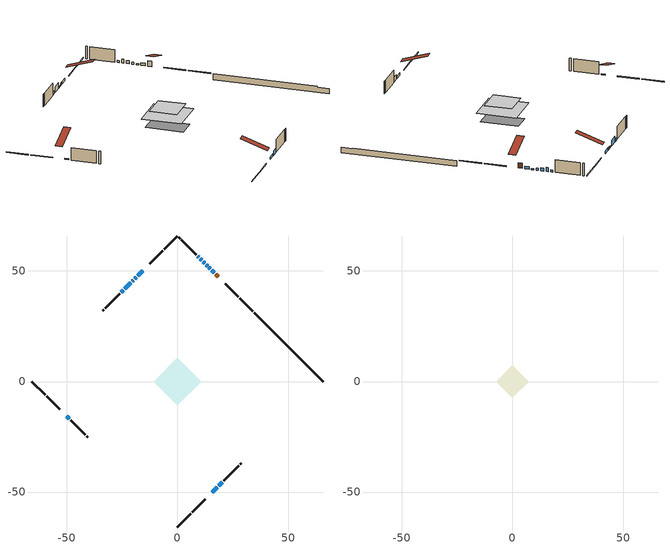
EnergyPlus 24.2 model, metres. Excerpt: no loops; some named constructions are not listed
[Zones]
conditioned space
 floor adiabatic (AdiabaticFloorConstruction): -10.63,0 0,10.63 10.63,0 0,-10.63 z3.11
 floor foundation (Slab1 construction): -7.76,2.46 -2.46,7.76 7.76,-2.46 2.46,-7.76 z-1.62
 wall outside (RimJoist1 construction): 0,-65.78 6.01,-59.78 / -65.78,0 -59.78,-6.01 / 0,65.78 -6.01,59.78 / 34.09,31.69 28.08,37.7 z0.67:0.97
 wall outside (RimJoist2 construction): 6.66,-59.12 12.48,-53.3 / -59.12,-6.66 -53.3,-12.48 / -6.66,59.12 -12.48,53.3 / 27.43,38.36 21.61,44.18 z0.67:0.97
 wall outside (AdiabaticWallConstruction 1): 18.39,47.39 17.23,48.55 z0.67:2.7
 wall outside (AdiabaticWallConstruction): 16.58,49.21 15.46,50.32 / -15.7,50.08 -17.93,47.85 z0.67:1.71; -18.58,47.2 -19.3,46.48 z0.67:1.69; 15.7,-50.08 18.07,-47.71 z0.67:1.56; 14.81,50.98 14.23,51.56 / -19.96,45.82 -20.54,45.25 / -50.08,-15.7 -48.93,-16.85 z0.67:1.05; 13.57,52.21 12.99,52.79 / 9.68,56.1 9.1,56.68 z0.67:1.49; -21.19,44.59 -23.89,41.9 z0.67:2.86; -24.54,41.24 -25.46,40.32 z0.67:1.74; 18.73,-47.06 20.34,-45.44 z0.67:2.37; 12.34,53.44 11.53,54.25 z0.67:1.81; 10.87,54.91 10.33,55.45 z0.67:2.2
 wall outside (Wall1 construction): 21,-44.78 27.66,-38.13 / -48.27,-17.51 -41.62,-24.16 / -26.12,39.67 -32.77,33.01 / 8.45,57.34 1.79,63.99 z0.67:5.55
 wall outside (Wall3 construction): 28.31,-37.47 28.79,-36.99 / -40.96,-24.82 -40.49,-25.3 / -33.43,32.36 -33.91,31.88 / 1.13,64.65 0.66,65.13 z0.67:5.55
 wall foundation (FoundationWall1 construction): 34.75,31.04,-1.62 34.75,31.04,0.67 62.68,3.1,0.67 62.68,3.1,0.39 65.78,0,0.39 65.78,0,-1.62
 window (WindowConstruction): 16.57,49.21 15.46,50.32 z0.67:1.71
 window (WindowConstruction 8): -15.7,50.08 -17.93,47.85 z0.67:1.71
 window (WindowConstruction 9): -18.59,47.2 -19.3,46.48 z0.67:1.68
 window (WindowConstruction 10): 15.7,-50.08 18.07,-47.71 z0.67:1.56
 window (WindowConstruction 11): 14.8,50.98 14.23,51.56 z0.67:1.05
 window (WindowConstruction 12): -19.96,45.82 -20.54,45.25 z0.67:1.05
 window (WindowConstruction 13): -50.08,-15.7 -48.93,-16.85 z0.67:1.05
 window (WindowConstruction 1): 13.57,52.21 13,52.79 z0.67:1.48
 window (WindowConstruction 2): -21.19,44.59 -23.89,41.9 z0.67:2.86
 window (WindowConstruction 3): -24.54,41.24 -25.46,40.32 z0.67:1.74
 window (WindowConstruction 4): 18.73,-47.06 20.34,-45.44 z0.67:2.37
 window (WindowConstruction 5): 12.34,53.44 11.53,54.25 z0.67:1.81
 window (WindowConstruction 6): 10.87,54.91 10.33,55.45 z0.67:2.19
 window (WindowConstruction 7): 9.68,56.11 9.1,56.68 z0.67:1.48
 door (Door): 18.39,47.39 17.23,48.55 z0.67:2.7
 ceiling adiabatic (AdiabaticFloorConstruction): 0,-10.63 10.63,0 0,10.63 -10.63,0 z3.11
attic - vented
 floor to conditioned space (Floor1 construction Reversed): -7.41,0 0,7.41 7.41,0 0,-7.41 z5.55
 roof outside (Roof1 construction): 15.04,-50.74,5.55 7.82,-43.52,8.95 5.92,-45.42,8.95 13.14,-52.64,5.55; -50.74,-15.04,5.55 -43.52,-7.82,8.95 -45.42,-5.92,8.95 -52.64,-13.14,5.55; -15.04,50.74,5.55 -7.82,43.52,8.95 -5.92,45.42,8.95 -13.14,52.64,5.55; 19.05,46.74,5.55 11.83,39.51,8.95 13.73,37.61,8.95 20.95,44.83,5.55
[Material] Roughness=Rough; Thermal Absorptance=0.9
Name | Thickness {m} | Conductivity {W/m-K} | Density {kg/m3} | Specific Heat {J/kg-K} | Solar Absorptance | Visible Absorptance
ceiling loosefill ins | 0.0846667 | 0.0480833 | 16.02 | 1046.75 | 0.7 | 0.7
ceiling stud and cavity | 0.1397 | 0.143208 | 65.682 | 1177.47 | 0.7 | 0.7
gypsum board | 0.0127 | 0.160291 | 801 | 837.4 | 0.6 | 0.6
[Construction]
Floor1 construction: ceiling loosefill ins, ceiling stud and cavity, gypsum board
[EnergyManagementSystem:Program]
infil_program: Set p_m = 0.14; Set p_s = 0.22; Set s_m = 270; Set s_s = 370; Set z_m = 9.99744; Set z_s = 5.756667453832779; Set f_t = (((s_m/z_m)^p_m)*((z_s/s_s)^p_s)); Set Tdiff = tin_s-tout_s; Set dT = @Abs Tdiff; Set c = 0.0734; Set Cs = 0.1055; Set Cw = 0.1493; Set n = 0.65; Set sft = (f_t*0.54); Set temp1 = ((c*Cw)*((sft*site_vw_s)^(2*n)))^2; Set Qinf = (((c*Cs*(dT^n))^2)+temp1)^0.5; Set Qinf = (@Max Qinf 0); Set mech_vent_house_fan_sensible_load_act = 0.0; Set mech_vent_house_fan_latent_load_act = 0.0; Set OASupInPb = out_pb_s; Set OASupInTemp = tout_s; Set OASupInW = out_wt_s; Set OASupRho = (@RhoAirFnPbTdbW OASupInPb OASupInTemp OASupInW); Set OASupCp = (@CpAirFnW OASupInW); Set OASupInEnth = (@HFnTdbW OASupInTemp OASupInW); Set ZoneTemp = tin_s; Set ZoneW = win_s; Set ZoneCp = (@CpAirFnW ZoneW); Set ZoneAirEnth = (@HFnTdbW ZoneTemp ZoneW); Set mech_vent_house_fan_cfis_act = 0.0; Set QWHV_cfis_sup = 0.0; Set QWHV_cfis_suppl_sup = 0.0; Set QWHV_cfis_suppl_exh = 0.0; Set Qrange = 0; Set Qrange = Qrange + 0.075 * mech_vent_range_fan_0_sch_s; Set Qbath = 0; Set Qbath = Qbath + 0.066 * mech_vent_bath_fan_0_sch_s; Set Qdryer = 0; Set Qdryer = Qdryer + 0.00308 * clothes_dryer_exhaust_0_sch_s; Set QWHV_sup = 0.0; Set QWHV_exh = 0.0; Set Qsupply = QWHV_sup + QWHV_cfis_sup + QWHV_cfis_suppl_sup; Set Qexhaust = Qrange + Qbath + Qdryer + QWHV_exh + QWHV_cfis_suppl_exh; Set Qfan = (@Max Qexhaust Qsupply); Set Qducts = 0; If Qducts < 0; Set Qsupply = Qsupply - Qducts; Else; Set Qexhaust = Qexhaust + Qducts; EndIf; Set Qfan_with_ducts = (@Max Qexhaust Qsupply); Set Qimb = (@Abs (Qsupply - Qexhaust)); If Qinf + Qimb > 0; Set Qtot = Qfan_with_ducts + (Qinf^2) / (Qinf + Qimb); Else; Set Qtot = Qfan_with_ducts; EndIf; Set Qinf_adj = Qtot - Qfan; Set infil_flow_act = Qinf_adj; Set infil_program_Qinf = Qinf_adj; Set infil_program_Qfan = Qfan; Set Qload = Qfan; Set Effectiveness_Sens = 0.0; Set Effectiveness_Lat = 0.0; Set Fan_MFR = Qload * OASupRho; Set ZoneInEnth = OASupInEnth; Set ZoneInTemp = OASupInTemp; Set FanTotalToCond = Fan_MFR * (ZoneInEnth - ZoneAirEnth); Set FanSensToCond = Fan_MFR * ZoneCp * (ZoneInTemp - ZoneTemp); Set FanLatToCond = FanTotalToCond - FanSensToCond; Set mech_vent_house_fan_sensible_load_act = mech_vent_house_fan_sensible_load_act + FanSensToCond; Set mech_vent_house_fan_latent_load_act = mech_vent_house_fan_latent_load_act + FanLatToCond
unit_heater_supply_fan_disaggregate_program: Set unit_heater_supply_fan_primary_htg = 0; If unit_heater_htg_coil_s > 0; Set unit_heater_supply_fan_primary_htg = unit_heater_supply_fan_s; EndIf
unmet_hours_program: Set htg_unmet_hours = 0; Set clg_unmet_hours = 0; Set unit_htg_unmet_hours = 0; If ((DayOfYear >= 1) && (DayOfYear <= 365)); Set unit_htg_unmet_hours = unit_htg_unmet_hours + conditioned_space_htg_unmet_s; If unit_htg_unmet_hours > htg_unmet_hours; Set htg_unmet_hours = unit_htg_unmet_hours; EndIf; EndIf; Set unit_clg_unmet_hours = 0; If ((DayOfYear >= 1) && (DayOfYear <= 365)); Set unit_clg_unmet_hours = unit_clg_unmet_hours + conditioned_space_clg_unmet_s; If unit_clg_unmet_hours > clg_unmet_hours; Set clg_unmet_hours = unit_clg_unmet_hours; EndIf; EndIf
water_heater_EC_adj: If WarmupFlag == 0; Set dhw_e_cons = water_heater_energy + water_heater_on_cycle_parasitic + water_heater_off_cycle_parasitic; Set water_heater_ec_adj_act = 0.0 * dhw_e_cons / 1; EndIf
[EnergyManagementSystem:ProgramCallingManager]
central_ac_and_furnace_supply_fan_disaggregate_program_calling_manager: EndOfSystemTimestepBeforeHVACReporting; central_ac_and_furnace_supply_fan_disaggregate_program
central_ac_and_furnace_supply_fan_disaggregate_program_calling_manager 1: EndOfSystemTimestepBeforeHVACReporting; central_ac_and_furnace_supply_fan_disaggregate_program_1
component_loads_program_calling_manager: EndOfZoneTimestepAfterZoneReporting; component_loads_program
fridge_schedule_program_calling_manager: BeginZoneTimestepAfterInitHeatBalance; fridge_schedule_program
infil_program_calling_manager: BeginZoneTimestepAfterInitHeatBalance; infil_program
natural_vent_program_calling_manager: BeginZoneTimestepAfterInitHeatBalance; natural_vent_program
total_airflows_program_calling_manager: EndOfZoneTimestepAfterZoneReporting; total_airflows_program
total_loads_program_calling_manager: EndOfZoneTimestepAfterZoneReporting; total_loads_program
unit_heater_supply_fan_disaggregate_program_calling_manager: EndOfSystemTimestepBeforeHVACReporting; unit_heater_supply_fan_disaggregate_program
unmet_hours_program_calling_manager: EndOfZoneTimestepBeforeZoneReporting; unmet_hours_program
water_heater_EC_adj_ProgramManager: EndOfSystemTimestepBeforeHVACReporting; water_heater_EC_adj
[EnergyManagementSystem:OutputVariable] Type of Data in Variable=Summed
Name | EMS Variable | Update Frequency | EMS Program or Subroutine | Units
central ac and furnace supply fan disaggregate clg | central_ac_and_furnace_supply_fan_clg | SystemTimestep | central_ac_and_furnace_supply_fan_disaggregate_program | J
central ac and furnace supply fan disaggregate htg primary | central_ac_and_furnace_supply_fan_primary_htg | SystemTimestep | central_ac_and_furnace_supply_fan_disaggregate_program_1 | J
unit heater supply fan disaggregate htg primary | unit_heater_supply_fan_primary_htg | SystemTimestep | unit_heater_supply_fan_disaggregate_program | J
loads_htg_tot_peakload_outvar; loads_htg_tot_annual_outvar; Energy Management System Output Variable 1; Energy Management System Output Variable 45 | loads_htg_tot | ZoneTimestep | total_loads_program | J
loads_clg_tot_peakload_outvar; loads_clg_tot_annual_outvar; Energy Management System Output Variable 2; Energy Management System Output Variable 46 | loads_clg_tot | ZoneTimestep | total_loads_program | J
htg_unmet_hours_annual_outvar; Energy Management System Output Variable 3 | htg_unmet_hours | ZoneTimestep | unmet_hours_program | hr
clg_unmet_hours_annual_outvar; Energy Management System Output Variable 4 | clg_unmet_hours | ZoneTimestep | unmet_hours_program | hr
loads_htg_roofs_annual_outvar; Energy Management System Output Variable 5 | loads_htg_roofs | ZoneTimestep | component_loads_program | J
loads_htg_ceilings_annual_outvar; Energy Management System Output Variable 6 | loads_htg_ceilings | ZoneTimestep | component_loads_program | J
loads_htg_walls_annual_outvar; Energy Management System Output Variable 7 | loads_htg_walls | ZoneTimestep | component_loads_program | J
loads_htg_rim_joists_annual_outvar; Energy Management System Output Variable 8 | loads_htg_rim_joists | ZoneTimestep | component_loads_program | J
loads_htg_foundation_walls_annual_outvar; Energy Management System Output Variable 9 | loads_htg_foundation_walls | ZoneTimestep | component_loads_program | J
loads_htg_doors_annual_outvar; Energy Management System Output Variable 10 | loads_htg_doors | ZoneTimestep | component_loads_program | J
loads_htg_windows_conduction_annual_outvar; Energy Management System Output Variable 11 | loads_htg_windows_conduction | ZoneTimestep | component_loads_program | J
loads_htg_windows_solar_annual_outvar; Energy Management System Output Variable 12 | loads_htg_windows_solar | ZoneTimestep | component_loads_program | J
loads_htg_skylights_conduction_annual_outvar; Energy Management System Output Variable 13 | loads_htg_skylights_conduction | ZoneTimestep | component_loads_program | J
loads_htg_skylights_solar_annual_outvar; Energy Management System Output Variable 14 | loads_htg_skylights_solar | ZoneTimestep | component_loads_program | J
loads_htg_floors_annual_outvar; Energy Management System Output Variable 15 | loads_htg_floors | ZoneTimestep | component_loads_program | J
loads_htg_slabs_annual_outvar; Energy Management System Output Variable 16 | loads_htg_slabs | ZoneTimestep | component_loads_program | J
loads_htg_internal_mass_annual_outvar; Energy Management System Output Variable 17 | loads_htg_internal_mass | ZoneTimestep | component_loads_program | J
loads_htg_infil_annual_outvar; Energy Management System Output Variable 18 | loads_htg_infil | ZoneTimestep | component_loads_program | J
loads_htg_natvent_annual_outvar; Energy Management System Output Variable 19 | loads_htg_natvent | ZoneTimestep | component_loads_program | J
loads_htg_mechvent_annual_outvar; Energy Management System Output Variable 20 | loads_htg_mechvent | ZoneTimestep | component_loads_program | J
loads_htg_whf_annual_outvar; Energy Management System Output Variable 21 | loads_htg_whf | ZoneTimestep | component_loads_program | J
loads_htg_ducts_annual_outvar; Energy Management System Output Variable 22 | loads_htg_ducts | ZoneTimestep | component_loads_program | J
loads_htg_intgains_annual_outvar; Energy Management System Output Variable 23 | loads_htg_intgains | ZoneTimestep | component_loads_program | J
loads_htg_lighting_annual_outvar; Energy Management System Output Variable 24 | loads_htg_lighting | ZoneTimestep | component_loads_program | J
loads_clg_roofs_annual_outvar; Energy Management System Output Variable 25 | loads_clg_roofs | ZoneTimestep | component_loads_program | J
loads_clg_ceilings_annual_outvar; Energy Management System Output Variable 26 | loads_clg_ceilings | ZoneTimestep | component_loads_program | J
loads_clg_walls_annual_outvar; Energy Management System Output Variable 27 | loads_clg_walls | ZoneTimestep | component_loads_program | J
loads_clg_rim_joists_annual_outvar; Energy Management System Output Variable 28 | loads_clg_rim_joists | ZoneTimestep | component_loads_program | J
loads_clg_foundation_walls_annual_outvar; Energy Management System Output Variable 29 | loads_clg_foundation_walls | ZoneTimestep | component_loads_program | J
loads_clg_doors_annual_outvar; Energy Management System Output Variable 30 | loads_clg_doors | ZoneTimestep | component_loads_program | J
loads_clg_windows_conduction_annual_outvar; Energy Management System Output Variable 31 | loads_clg_windows_conduction | ZoneTimestep | component_loads_program | J
loads_clg_windows_solar_annual_outvar; Energy Management System Output Variable 32 | loads_clg_windows_solar | ZoneTimestep | component_loads_program | J
loads_clg_skylights_conduction_annual_outvar; Energy Management System Output Variable 33 | loads_clg_skylights_conduction | ZoneTimestep | component_loads_program | J
loads_clg_skylights_solar_annual_outvar; Energy Management System Output Variable 34 | loads_clg_skylights_solar | ZoneTimestep | component_loads_program | J
loads_clg_floors_annual_outvar; Energy Management System Output Variable 35 | loads_clg_floors | ZoneTimestep | component_loads_program | J
loads_clg_slabs_annual_outvar; Energy Management System Output Variable 36 | loads_clg_slabs | ZoneTimestep | component_loads_program | J
loads_clg_internal_mass_annual_outvar; Energy Management System Output Variable 37 | loads_clg_internal_mass | ZoneTimestep | component_loads_program | J
loads_clg_infil_annual_outvar; Energy Management System Output Variable 38 | loads_clg_infil | ZoneTimestep | component_loads_program | J
loads_clg_natvent_annual_outvar; Energy Management System Output Variable 39 | loads_clg_natvent | ZoneTimestep | component_loads_program | J
loads_clg_mechvent_annual_outvar; Energy Management System Output Variable 40 | loads_clg_mechvent | ZoneTimestep | component_loads_program | J
loads_clg_whf_annual_outvar; Energy Management System Output Variable 41 | loads_clg_whf | ZoneTimestep | component_loads_program | J
loads_clg_ducts_annual_outvar; Energy Management System Output Variable 42 | loads_clg_ducts | ZoneTimestep | component_loads_program | J
loads_clg_intgains_annual_outvar; Energy Management System Output Variable 43 | loads_clg_intgains | ZoneTimestep | component_loads_program | J
loads_clg_lighting_annual_outvar; Energy Management System Output Variable 44 | loads_clg_lighting | ZoneTimestep | component_loads_program | J
[Schedule:Day:Interval]
interior lighting schedule day: No, 01:00, 0.108182, 04:00, 0.0901515, 05:00, 0.0991667, 06:00, 0.162273, 07:00, 0.270455, 08:00, 0.342576, 10:00, 0.369621, 11:00, 0.351591, 12:00, 0.333561, 13:00, 0.324545, 14:00, 0.31553, 15:00, 0.333561, 16:00, 0.369621, 17:00, 0.450758, 18:00, 0.585985, 19:00, 0.775303, 20:00, 0.955606, 21:00, 0.991667, 22:00, 0.712197, 23:00, 0.360606, 24:00, 0.162273
interior lighting schedule day 1: No, 01:00, 0.100909, 04:00, 0.0840909, 05:00, 0.0925, 06:00, 0.151364, 07:00, 0.252273, 08:00, 0.319545, 10:00, 0.344773, 11:00, 0.327955, 12:00, 0.311136, 13:00, 0.302727, 14:00, 0.294318, 15:00, 0.311136, 16:00, 0.344773, 17:00, 0.420455, 18:00, 0.546591, 19:00, 0.723182, 20:00, 0.891364, 21:00, 0.925, 22:00, 0.664318, 23:00, 0.336364, 24:00, 0.151364
interior lighting schedule day 2: No, 01:00, 0.0927273, 04:00, 0.0772727, 05:00, 0.085, 06:00, 0.139091, 07:00, 0.231818, 08:00, 0.293636, 10:00, 0.316818, 11:00, 0.301364, 12:00, 0.285909, 13:00, 0.278182, 14:00, 0.270455, 15:00, 0.285909, 16:00, 0.316818, 17:00, 0.386364, 18:00, 0.502273, 19:00, 0.664545, 20:00, 0.819091, 21:00, 0.85, 22:00, 0.610455, 23:00, 0.309091, 24:00, 0.139091
interior lighting schedule day 3: No, 01:00, 0.0845455, 04:00, 0.0704545, 05:00, 0.0775, 06:00, 0.126818, 07:00, 0.211364, 08:00, 0.267727, 10:00, 0.288864, 11:00, 0.274773, 12:00, 0.260682, 13:00, 0.253636, 14:00, 0.246591, 15:00, 0.260682, 16:00, 0.288864, 17:00, 0.352273, 18:00, 0.457955, 19:00, 0.605909, 20:00, 0.746818, 21:00, 0.775, 22:00, 0.556591, 23:00, 0.281818, 24:00, 0.126818
interior lighting schedule day 4: No, 01:00, 0.0763636, 04:00, 0.0636364, 05:00, 0.07, 06:00, 0.114545, 07:00, 0.190909, 08:00, 0.241818, 10:00, 0.260909, 11:00, 0.248182, 12:00, 0.235455, 13:00, 0.229091, 14:00, 0.222727, 15:00, 0.235455, 16:00, 0.260909, 17:00, 0.318182, 18:00, 0.413636, 19:00, 0.547273, 20:00, 0.674545, 21:00, 0.7, 22:00, 0.502727, 23:00, 0.254545, 24:00, 0.114545
interior lighting schedule day 5: No, 01:00, 0.0727273, 04:00, 0.0606061, 05:00, 0.0666667, 06:00, 0.109091, 07:00, 0.181818, 08:00, 0.230303, 10:00, 0.248485, 11:00, 0.236364, 12:00, 0.224242, 13:00, 0.218182, 14:00, 0.212121, 15:00, 0.224242, 16:00, 0.248485, 17:00, 0.30303, 18:00, 0.393939, 19:00, 0.521212, 20:00, 0.642424, 21:00, 0.666667, 22:00, 0.478788, 23:00, 0.242424, 24:00, 0.109091
interior lighting schedule day 6: No, 01:00, 0.0745455, 04:00, 0.0621212, 05:00, 0.0683333, 06:00, 0.111818, 07:00, 0.186364, 08:00, 0.236061, 10:00, 0.254697, 11:00, 0.242273, 12:00, 0.229848, 13:00, 0.223636, 14:00, 0.217424, 15:00, 0.229848, 16:00, 0.254697, 17:00, 0.310606, 18:00, 0.403788, 19:00, 0.534242, 20:00, 0.658485, 21:00, 0.683333, 22:00, 0.490758, 23:00, 0.248485, 24:00, 0.111818
interior lighting schedule day 7: No, 01:00, 0.08, 04:00, 0.0666667, 05:00, 0.0733333, 06:00, 0.12, 07:00, 0.2, 08:00, 0.253333, 10:00, 0.273333, 11:00, 0.26, 12:00, 0.246667, 13:00, 0.24, 14:00, 0.233333, 15:00, 0.246667, 16:00, 0.273333, 17:00, 0.333333, 18:00, 0.433333, 19:00, 0.573333, 20:00, 0.706667, 21:00, 0.733333, 22:00, 0.526667, 23:00, 0.266667, 24:00, 0.12
interior lighting schedule day 8: No, 01:00, 0.0890909, 04:00, 0.0742424, 05:00, 0.0816667, 06:00, 0.133636, 07:00, 0.222727, 08:00, 0.282121, 10:00, 0.304394, 11:00, 0.289545, 12:00, 0.274697, 13:00, 0.267273, 14:00, 0.259848, 15:00, 0.274697, 16:00, 0.304394, 17:00, 0.371212, 18:00, 0.482576, 19:00, 0.638485, 20:00, 0.78697, 21:00, 0.816667, 22:00, 0.586515, 23:00, 0.29697, 24:00, 0.133636
interior lighting schedule day 9: No, 01:00, 0.0972727, 04:00, 0.0810606, 05:00, 0.0891667, 06:00, 0.145909, 07:00, 0.243182, 08:00, 0.30803, 10:00, 0.332348, 11:00, 0.316136, 12:00, 0.299924, 13:00, 0.291818, 14:00, 0.283712, 15:00, 0.299924, 16:00, 0.332348, 17:00, 0.405303, 18:00, 0.526894, 19:00, 0.697121, 20:00, 0.859242, 21:00, 0.891667, 22:00, 0.640379, 23:00, 0.324242, 24:00, 0.145909
interior lighting schedule day 10: No, 01:00, 0.105455, 04:00, 0.0878788, 05:00, 0.0966667, 06:00, 0.158182, 07:00, 0.263636, 08:00, 0.333939, 10:00, 0.360303, 11:00, 0.342727, 12:00, 0.325152, 13:00, 0.316364, 14:00, 0.307576, 15:00, 0.325152, 16:00, 0.360303, 17:00, 0.439394, 18:00, 0.571212, 19:00, 0.755758, 20:00, 0.931515, 21:00, 0.966667, 22:00, 0.694242, 23:00, 0.351515, 24:00, 0.158182
interior lighting schedule day 11: No, 01:00, 0.109091, 04:00, 0.0909091, 05:00, 0.1, 06:00, 0.163636, 07:00, 0.272727, 08:00, 0.345455, 10:00, 0.372727, 11:00, 0.354545, 12:00, 0.336364, 13:00, 0.327273, 14:00, 0.318182, 15:00, 0.336364, 16:00, 0.372727, 17:00, 0.454545, 18:00, 0.590909, 19:00, 0.781818, 20:00, 0.963636, 21:00, 1, 22:00, 0.718182, 23:00, 0.363636, 24:00, 0.163636
interior lighting schedule default day; occupants schedule default day; clothes dryer schedule default day; cooking range schedule default day; mech vent bath fan 0 schedule default day; mech vent range fan 0 schedule default day; misc plug loads schedule default day; general water use schedule default day; clothes dryer exhaust 0 schedule default day; cooling season schedule day; cooling season schedule day 2; cooling season schedule default day; exterior lighting schedule default day; natural vent schedule default day: No, 24:00, 0
occupants schedule day: No, 05:00, 0.426829, 06:00, 0.719512, 07:00, 1, 08:00, 0.670732, 09:00, 0.329268, 14:00, 0.170732, 15:00, 0.231707, 16:00, 0.329268, 17:00, 0.5, 18:00, 0.670732, 19:00, 0.829268, 21:00, 1, 22:00, 0.853659, 23:00, 0.646341, 24:00, 0.426829
clothes dryer schedule day; clothes dryer exhaust 0 schedule day: No, 01:00, 0.123457, 02:00, 0.0740741, 03:00, 0.0493827, 04:00, 0.0246914, 05:00, 0.0493827, 06:00, 0.0740741, 07:00, 0.197531, 08:00, 0.395062, 09:00, 0.592593, 10:00, 0.839506, 11:00, 0.962963, 12:00, 1, 13:00, 0.91358, 14:00, 0.82716, 15:00, 0.716049, 16:00, 0.753086, 17:00, 0.679012, 18:00, 0.666667, 20:00, 0.62963, 21:00, 0.641975, 22:00, 0.666667, 23:00, 0.54321, 24:00, 0.296296
cooking range schedule day: No, 05:00, 0.0597015, 06:00, 0.11194, 07:00, 0.171642, 08:00, 0.291045, 11:00, 0.343284, 12:00, 0.402985, 13:00, 0.462687, 14:00, 0.343284, 15:00, 0.291045, 16:00, 0.402985, 17:00, 0.567164, 18:00, 1, 19:00, 0.850746, 20:00, 0.432836, 21:00, 0.291045, 22:00, 0.231343, 23:00, 0.171642, 24:00, 0.11194
mech vent bath fan 0 schedule day: No, 07:00, 0, 08:00, 1, 09:00, 0.2, 24:00, 0
mech vent range fan 0 schedule day: No, 18:00, 0, 19:00, 1, 20:00, 0.2, 24:00, 0
misc plug loads schedule day: No, 06:00, 0.705882, 07:00, 0.745098, 08:00, 0.803922, 15:00, 0.823529, 16:00, 0.862745, 17:00, 0.921569, 18:00, 0.980392, 19:00, 1, 20:00, 0.980392, 21:00, 0.941176, 22:00, 0.862745, 23:00, 0.784314, 24:00, 0.72549
general water use schedule day: No, 01:00, 0.315068, 03:00, 0.287671, 04:00, 0.342466, 05:00, 0.369863, 06:00, 0.520548, 07:00, 0.60274, 08:00, 0.534247, 10:00, 0.506849, 11:00, 0.465753, 14:00, 0.479452, 15:00, 0.534247, 16:00, 0.589041, 17:00, 0.69863, 18:00, 0.876712, 19:00, 0.890411, 20:00, 0.986301, 21:00, 1, 22:00, 0.863014, 23:00, 0.616438, 24:00, 0.465753
cooling season schedule day 1: No, 24:00, 1
exterior lighting schedule day: No, 01:00, 0.566667, 03:00, 0.524167, 05:00, 0.495833, 06:00, 0.5525, 07:00, 0.623333, 08:00, 0.580833, 09:00, 0.439167, 10:00, 0.354167, 12:00, 0.34, 13:00, 0.354167, 14:00, 0.396667, 15:00, 0.425, 16:00, 0.495833, 17:00, 0.623333, 18:00, 0.793333, 19:00, 0.906667, 20:00, 0.963333, 21:00, 0.991667, 22:00, 0.920833, 23:00, 0.793333, 24:00, 0.665833
exterior lighting schedule day 1: No, 01:00, 0.528571, 03:00, 0.488929, 05:00, 0.4625, 06:00, 0.515357, 07:00, 0.581429, 08:00, 0.541786, 09:00, 0.409643, 10:00, 0.330357, 12:00, 0.317143, 13:00, 0.330357, 14:00, 0.37, 15:00, 0.396429, 16:00, 0.4625, 17:00, 0.581429, 18:00, 0.74, 19:00, 0.845714, 20:00, 0.898571, 21:00, 0.925, 22:00, 0.858929, 23:00, 0.74, 24:00, 0.621071
exterior lighting schedule day 10: No, 01:00, 0.552381, 03:00, 0.510952, 05:00, 0.483333, 06:00, 0.538571, 07:00, 0.607619, 08:00, 0.56619, 09:00, 0.428095, 10:00, 0.345238, 12:00, 0.331429, 13:00, 0.345238, 14:00, 0.386667, 15:00, 0.414286, 16:00, 0.483333, 17:00, 0.607619, 18:00, 0.773333, 19:00, 0.88381, 20:00, 0.939048, 21:00, 0.966667, 22:00, 0.897619, 23:00, 0.773333, 24:00, 0.649048
exterior lighting schedule day 11: No, 01:00, 0.571429, 03:00, 0.528571, 05:00, 0.5, 06:00, 0.557143, 07:00, 0.628571, 08:00, 0.585714, 09:00, 0.442857, 10:00, 0.357143, 12:00, 0.342857, 13:00, 0.357143, 14:00, 0.4, 15:00, 0.428571, 16:00, 0.5, 17:00, 0.628571, 18:00, 0.8, 19:00, 0.914286, 20:00, 0.971429, 21:00, 1, 22:00, 0.928571, 23:00, 0.8, 24:00, 0.671429
exterior lighting schedule day 2: No, 01:00, 0.485714, 03:00, 0.449286, 05:00, 0.425, 06:00, 0.473571, 07:00, 0.534286, 08:00, 0.497857, 09:00, 0.376429, 10:00, 0.303571, 12:00, 0.291429, 13:00, 0.303571, 14:00, 0.34, 15:00, 0.364286, 16:00, 0.425, 17:00, 0.534286, 18:00, 0.68, 19:00, 0.777143, 20:00, 0.825714, 21:00, 0.85, 22:00, 0.789286, 23:00, 0.68, 24:00, 0.570714
exterior lighting schedule day 3: No, 01:00, 0.442857, 03:00, 0.409643, 05:00, 0.3875, 06:00, 0.431786, 07:00, 0.487143, 08:00, 0.453929, 09:00, 0.343214, 10:00, 0.276786, 12:00, 0.265714, 13:00, 0.276786, 14:00, 0.31, 15:00, 0.332143, 16:00, 0.3875, 17:00, 0.487143, 18:00, 0.62, 19:00, 0.708571, 20:00, 0.752857, 21:00, 0.775, 22:00, 0.719643, 23:00, 0.62, 24:00, 0.520357
exterior lighting schedule day 4: No, 01:00, 0.4, 03:00, 0.37, 05:00, 0.35, 06:00, 0.39, 07:00, 0.44, 08:00, 0.41, 09:00, 0.31, 10:00, 0.25, 12:00, 0.24, 13:00, 0.25, 14:00, 0.28, 15:00, 0.3, 16:00, 0.35, 17:00, 0.44, 18:00, 0.56, 19:00, 0.64, 20:00, 0.68, 21:00, 0.7, 22:00, 0.65, 23:00, 0.56, 24:00, 0.47
exterior lighting schedule day 5: No, 01:00, 0.380952, 03:00, 0.352381, 05:00, 0.333333, 06:00, 0.371429, 07:00, 0.419048, 08:00, 0.390476, 09:00, 0.295238, 10:00, 0.238095, 12:00, 0.228571, 13:00, 0.238095, 14:00, 0.266667, 15:00, 0.285714, 16:00, 0.333333, 17:00, 0.419048, 18:00, 0.533333, 19:00, 0.609524, 20:00, 0.647619, 21:00, 0.666667, 22:00, 0.619048, 23:00, 0.533333, 24:00, 0.447619
exterior lighting schedule day 6: No, 01:00, 0.390476, 03:00, 0.36119, 05:00, 0.341667, 06:00, 0.380714, 07:00, 0.429524, 08:00, 0.400238, 09:00, 0.302619, 10:00, 0.244048, 12:00, 0.234286, 13:00, 0.244048, 14:00, 0.273333, 15:00, 0.292857, 16:00, 0.341667, 17:00, 0.429524, 18:00, 0.546667, 19:00, 0.624762, 20:00, 0.66381, 21:00, 0.683333, 22:00, 0.634524, 23:00, 0.546667, 24:00, 0.45881
exterior lighting schedule day 7: No, 01:00, 0.419048, 03:00, 0.387619, 05:00, 0.366667, 06:00, 0.408571, 07:00, 0.460952, 08:00, 0.429524, 09:00, 0.324762, 10:00, 0.261905, 12:00, 0.251429, 13:00, 0.261905, 14:00, 0.293333, 15:00, 0.314286, 16:00, 0.366667, 17:00, 0.460952, 18:00, 0.586667, 19:00, 0.670476, 20:00, 0.712381, 21:00, 0.733333, 22:00, 0.680952, 23:00, 0.586667, 24:00, 0.492381
exterior lighting schedule day 8: No, 01:00, 0.466667, 03:00, 0.431667, 05:00, 0.408333, 06:00, 0.455, 07:00, 0.513333, 08:00, 0.478333, 09:00, 0.361667, 10:00, 0.291667, 12:00, 0.28, 13:00, 0.291667, 14:00, 0.326667, 15:00, 0.35, 16:00, 0.408333, 17:00, 0.513333, 18:00, 0.653333, 19:00, 0.746667, 20:00, 0.793333, 21:00, 0.816667, 22:00, 0.758333, 23:00, 0.653333, 24:00, 0.548333
exterior lighting schedule day 9: No, 01:00, 0.509524, 03:00, 0.47131, 05:00, 0.445833, 06:00, 0.496786, 07:00, 0.560476, 08:00, 0.522262, 09:00, 0.394881, 10:00, 0.318452, 12:00, 0.305714, 13:00, 0.318452, 14:00, 0.356667, 15:00, 0.382143, 16:00, 0.445833, 17:00, 0.560476, 18:00, 0.713333, 19:00, 0.815238, 20:00, 0.86619, 21:00, 0.891667, 22:00, 0.827976, 23:00, 0.713333, 24:00, 0.59869
[Schedule:Week:Daily]
clothes dryer exhaust 0 schedule Week Rule - Jan1-Dec31: clothes dryer exhaust 0 schedule day, clothes dryer exhaust 0 schedule day, clothes dryer exhaust 0 schedule day, clothes dryer exhaust 0 schedule day, clothes dryer exhaust 0 schedule day, clothes dryer exhaust 0 schedule day, clothes dryer exhaust 0 schedule day, clothes dryer exhaust 0 schedule default day, clothes dryer exhaust 0 schedule default day, clothes dryer exhaust 0 schedule default day, clothes dryer exhaust 0 schedule default day, clothes dryer exhaust 0 schedule default day
cooling season schedule Week Rule - Jan1-Apr28: cooling season schedule day, cooling season schedule day, cooling season schedule day, cooling season schedule day, cooling season schedule day, cooling season schedule day, cooling season schedule day, cooling season schedule default day, cooling season schedule default day, cooling season schedule default day, cooling season schedule default day, cooling season schedule default day
cooling season schedule Week Rule - Apr29-May5: cooling season schedule day, cooling season schedule day, cooling season schedule day 1, cooling season schedule day 1, cooling season schedule day 1, cooling season schedule day 1, cooling season schedule day 1, cooling season schedule default day, cooling season schedule default day, cooling season schedule default day, cooling season schedule default day, cooling season schedule default day
cooling season schedule Week Rule - May6-Sep29: cooling season schedule day 1, cooling season schedule day 1, cooling season schedule day 1, cooling season schedule day 1, cooling season schedule day 1, cooling season schedule day 1, cooling season schedule day 1, cooling season schedule default day, cooling season schedule default day, cooling season schedule default day, cooling season schedule default day, cooling season schedule default day
cooling season schedule Week Rule - Sep30-Oct6: cooling season schedule day 1, cooling season schedule day 2, cooling season schedule day 2, cooling season schedule day 2, cooling season schedule day 2, cooling season schedule day 2, cooling season schedule day 2, cooling season schedule default day, cooling season schedule default day, cooling season schedule default day, cooling season schedule default day, cooling season schedule default day
cooling season schedule Week Rule - Oct7-Dec31: cooling season schedule day 2, cooling season schedule day 2, cooling season schedule day 2, cooling season schedule day 2, cooling season schedule day 2, cooling season schedule day 2, cooling season schedule day 2, cooling season schedule default day, cooling season schedule default day, cooling season schedule default day, cooling season schedule default day, cooling season schedule default day
exterior lighting schedule Week Rule - Nov25-Dec1: exterior lighting schedule day 10, exterior lighting schedule day 10, exterior lighting schedule day 10, exterior lighting schedule day 10, exterior lighting schedule day 10, exterior lighting schedule day 10, exterior lighting schedule day 11, exterior lighting schedule default day, exterior lighting schedule default day, exterior lighting schedule default day, exterior lighting schedule default day, exterior lighting schedule default day
exterior lighting schedule Week Rule - Dec2-Dec31: exterior lighting schedule day 11, exterior lighting schedule day 11, exterior lighting schedule day 11, exterior lighting schedule day 11, exterior lighting schedule day 11, exterior lighting schedule day 11, exterior lighting schedule day 11, exterior lighting schedule default day, exterior lighting schedule default day, exterior lighting schedule default day, exterior lighting schedule default day, exterior lighting schedule default day
natural vent schedule Week Rule - Jan1-Dec31: natural vent schedule default day, natural vent schedule default day, natural vent schedule default day, natural vent schedule default day, natural vent schedule default day, natural vent schedule default day, natural vent schedule default day, natural vent schedule default day, natural vent schedule default day, natural vent schedule default day, natural vent schedule default day, natural vent schedule default day
[Schedule:Year]
clothes dryer exhaust 0 schedule: clothes dryer exhaust 0 schedule Week Rule - Jan1-Dec31, 1, 1, 12, 31
cooling season schedule: cooling season schedule Week Rule - Jan1-Apr28, 1, 1, 4, 28, cooling season schedule Week Rule - Apr29-May5, 4, 29, 5, 5, cooling season schedule Week Rule - May6-Sep29, 5, 6, 9, 29, cooling season schedule Week Rule - Sep30-Oct6, 9, 30, 10, 6, cooling season schedule Week Rule - Oct7-Dec31, 10, 7, 12, 31
natural vent schedule: natural vent schedule Week Rule - Jan1-Dec31, 1, 1, 12, 31
